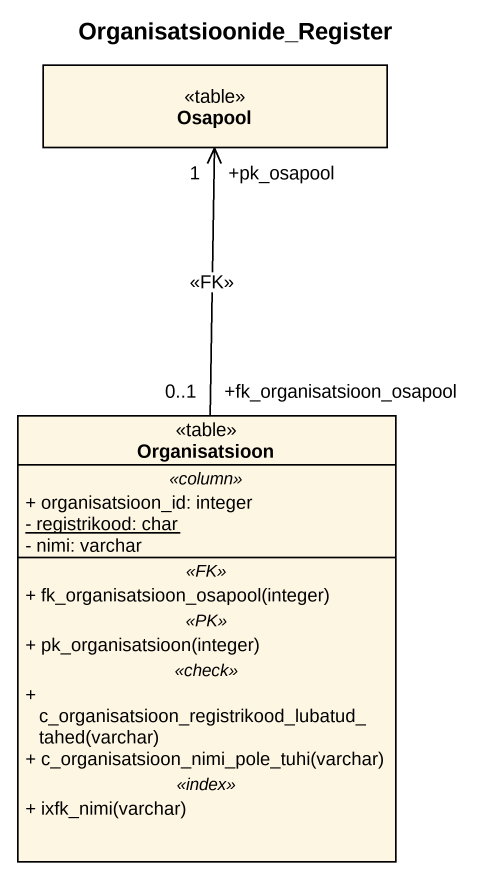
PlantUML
@startuml
title Organisatsioonide_Register
hide circle
hide empty members
skinparam classAttributeIconSize 0
class Osapool <<table>>
class Organisatsioon <<table>> {
  .. <<column>> ..
  + organisatsioon_id: integer
  {static} - registrikood: char
  - nimi: varchar
  .. <<FK>> ..
  + fk_organisatsioon_osapool(integer)
  .. <<PK>> ..
  + pk_organisatsioon(integer)
  .. <<check>> ..
  + c_organisatsioon_registrikood_lubatud_tahed(varchar)
  + c_organisatsioon_nimi_pole_tuhi(varchar)
  .. <<index>> ..
  + ixfk_nimi(varchar)
}
Organisatsioon "+fk_organisatsioon_osapool\n0..1" -up-> "+pk_osapool\n1" Osapool : <<FK>>
@enduml
